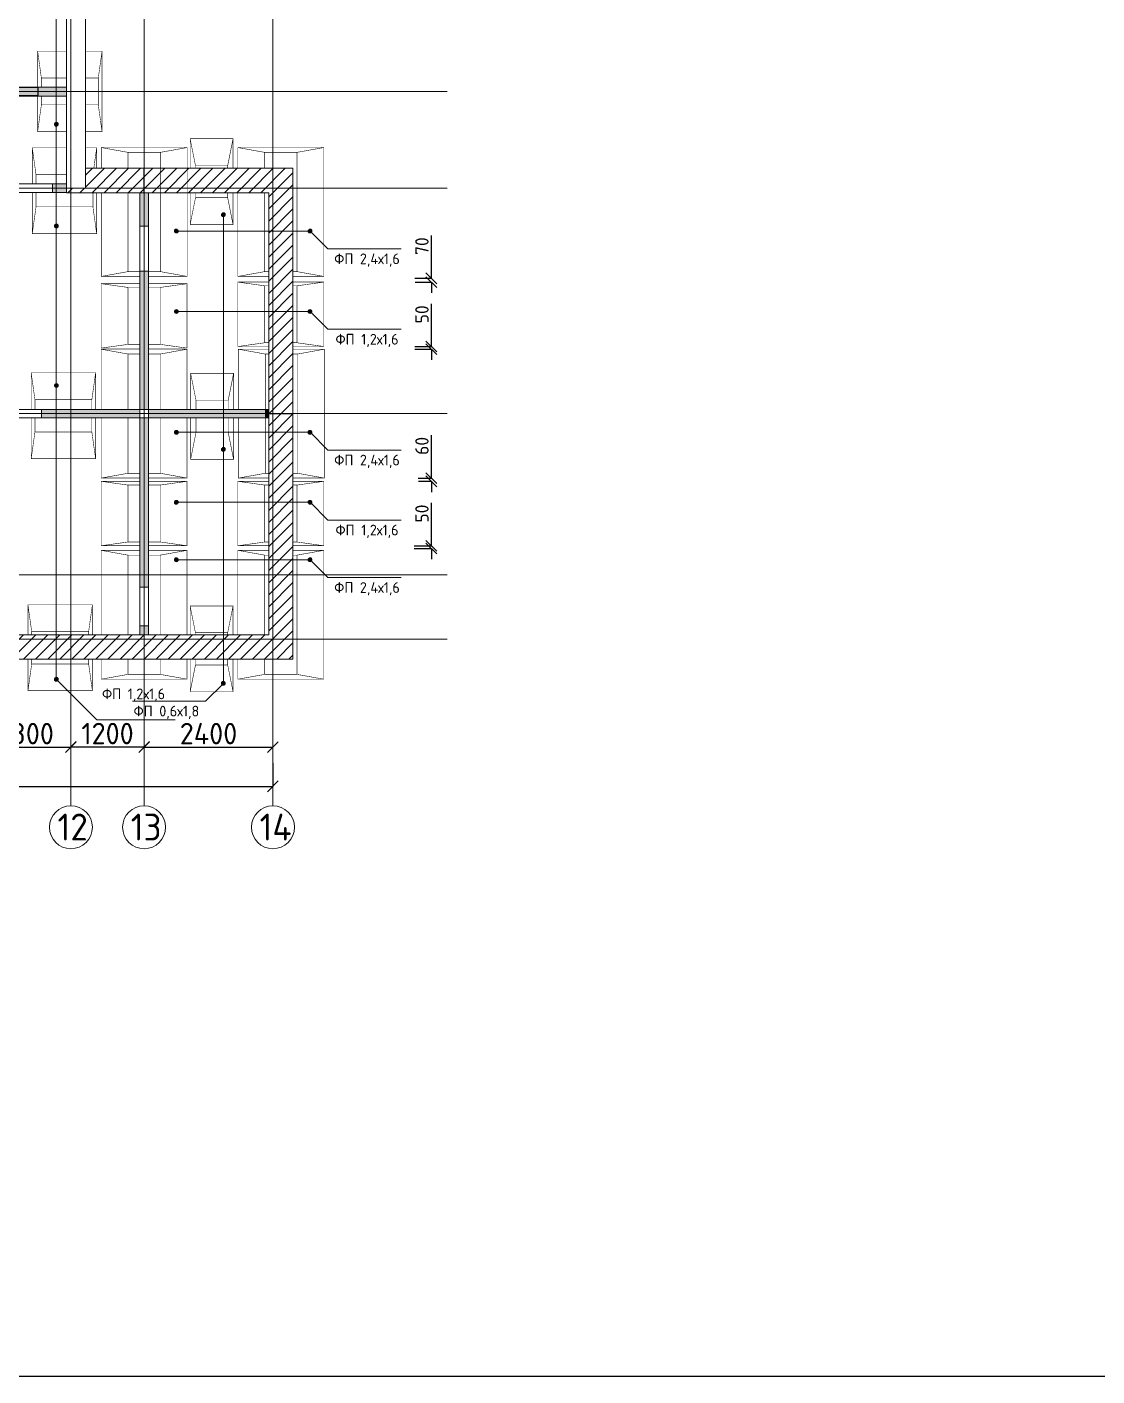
# Model space of a CAD drawing. Header units: millimetres. Extents: x -10163 to 1081624, y -5450 to 230390.
# Drawn here: x 315962 to 335892, y -5250 to 19870 of the extents above; entities that cross this region are included whole.
import ezdxf

# ---------------------------------------------------------------- set-up
doc = ezdxf.new("R2010")
doc.units = ezdxf.units.MM
doc.header["$PDMODE"] = 35
doc.linetypes.add('HIDDEN', pattern=[0.375, 0.25, -0.125])
doc.linetypes.add('Штрих-пунктир', pattern=[24, 20, -1.5, 1, -1.5])
for name, color, linetype in [('0разрез', 7, 'Continuous'), ('Анкеровка', 30, 'Continuous'), ('Выноски', 130, 'Continuous'), ('Кровля', 92, 'Continuous'), ('Оси 2', 253, 'Continuous'), ('Панели', 210, 'Continuous'), ('Перегородки', 150, 'Continuous'), ('Покрытия', 50, 'Continuous'), ('Стены', 40, 'Continuous'), ('Стены1', 120, 'Continuous'), ('Стыки', 100, 'Continuous'), ('Фундаменты', 40, 'Continuous')]:
    doc.layers.add(name, color=color, linetype=linetype)
doc.styles.add('ГОСТ', font='GOST Common.ttf', dxfattribs={"height": 400})
doc.styles.add('Чертеж250', font='', dxfattribs={"height": 250})
doc.styles.get('Чертеж250').set_extended_font_data('GOST type B')
doc.dimstyles.new('ГОСТ', dxfattribs={"dimtxt": 400, "dimasz": 200, "dimexe": 0.18, "dimexo": 0.0625, "dimgap": 50, "dimtad": 1, "dimdec": 0, "dimzin": 0, "dimdsep": 46, "dimtxsty": 'ГОСТ', "dimblk": 'OBLIQUE', "dimcen": 0.09, "dimadec": 0, "dimazin": 0, "dimtfac": 1, "dimtdec": 0, "dimtofl": 0, "dimtmove": 0, "dimatfit": 3, "dimldrblk": 'NONE', "dimfxl": 1, "dimtolj": 1, "dimtzin": 0, "dimarcsym": 0})

# ---------------------------------------------------------------- blocks, each defined once
blk = doc.blocks.new('_Oblique')
at = {"color": 0, "linetype": 'ByBlock', "lineweight": -2}
blk.add_line((-0.5, -0.5), (0.5, 0.5), dxfattribs=at)
blk = doc.blocks.new('*D900')
at = {"layer": 'Defpoints', "color": 0, "transparency": 16777216}
for p in [(315143, 6462), (316780, 6462), (316780, 6462)]:
    blk.add_point(p, dxfattribs=at)
at = {"layer": 'Покрытия', "color": 0, "lineweight": -2, "transparency": 16777216}
for p, q in [((315143, 6462), (315143, 6463)), ((315143, 6462), (316780, 6462)), ((316780, 6462), (316780, 6463))]:
    blk.add_line(p, q, dxfattribs=at)
at = {"layer": 'Покрытия', "color": 0, "lineweight": -2, "transparency": 16777216, "xscale": 200, "yscale": 200, "zscale": 200, "rotation": 180}
blk.add_blockref('_Oblique', (315143, 6462), dxfattribs=at)
at = {"layer": 'Покрытия', "color": 0, "lineweight": -2, "transparency": 16777216, "xscale": 200, "yscale": 200, "zscale": 200}
blk.add_blockref('_Oblique', (316780, 6462), dxfattribs=at)
at = {"layer": 'Покрытия', "color": 0, "lineweight": 9, "transparency": 16777216, "insert": (315962, 6712), "char_height": 400, "attachment_point": 5, "style": 'ГОСТ'}
blk.add_mtext('\\A1;1800', dxfattribs=at)
blk = doc.blocks.new('_None')
blk = doc.blocks.new('*D901')
at = {"layer": 'Defpoints', "color": 0, "transparency": 16777216}
for p in [(318143, 6462), (320543, 6462), (320543, 6462)]:
    blk.add_point(p, dxfattribs=at)
at = {"layer": 'Покрытия', "color": 0, "lineweight": -2, "transparency": 16777216}
for p, q in [((318143, 6462), (318143, 6463)), ((318143, 6462), (320543, 6462)), ((320543, 6462), (320543, 6463))]:
    blk.add_line(p, q, dxfattribs=at)
at = {"layer": 'Покрытия', "color": 0, "lineweight": -2, "transparency": 16777216, "xscale": 200, "yscale": 200, "zscale": 200, "rotation": 180}
blk.add_blockref('_Oblique', (318143, 6462), dxfattribs=at)
at = {"layer": 'Покрытия', "color": 0, "lineweight": -2, "transparency": 16777216, "xscale": 200, "yscale": 200, "zscale": 200}
blk.add_blockref('_Oblique', (320543, 6462), dxfattribs=at)
at = {"layer": 'Покрытия', "color": 0, "lineweight": 9, "transparency": 16777216, "insert": (319343, 6712), "char_height": 400, "attachment_point": 5, "style": 'ГОСТ'}
blk.add_mtext('\\A1;2400', dxfattribs=at)
blk = doc.blocks.new('*D902')
at = {"layer": 'Defpoints', "color": 0, "transparency": 16777216}
for p in [(320543, 6164), (320543, 5730), (290543, 5412)]:
    blk.add_point(p, dxfattribs=at)
at = {"layer": 'Покрытия', "color": 0, "lineweight": -2, "transparency": 16777216}
for p, q in [((320543, 6164), (320543, 5729)), ((290543, 5412), (290543, 5730)), ((290543, 5730), (320543, 5730))]:
    blk.add_line(p, q, dxfattribs=at)
at = {"layer": 'Покрытия', "color": 0, "lineweight": -2, "transparency": 16777216, "xscale": 200, "yscale": 200, "zscale": 200, "rotation": 180}
blk.add_blockref('_Oblique', (290543, 5730), dxfattribs=at)
at = {"layer": 'Покрытия', "color": 0, "lineweight": -2, "transparency": 16777216, "xscale": 200, "yscale": 200, "zscale": 200}
blk.add_blockref('_Oblique', (320543, 5730), dxfattribs=at)
at = {"layer": 'Покрытия', "color": 0, "lineweight": 9, "transparency": 16777216, "insert": (305543, 5980), "char_height": 400, "attachment_point": 5, "style": 'ГОСТ'}
blk.add_mtext('\\A1;30000', dxfattribs=at)
blk = doc.blocks.new('*D943')
at = {"layer": 'Defpoints', "color": 0, "transparency": 16777216}
for p in [(323171, 10210), (323171, 10160), (323493, 10210)]:
    blk.add_point(p, dxfattribs=at)
at = {"layer": 'Выноски', "color": 0, "lineweight": -2, "transparency": 16777216}
for p, q in [((323493, 10210), (323493, 11007)), ((323171, 10210), (323493, 10210)), ((323171, 10160), (323493, 10160)), ((323493, 10160), (323493, 9960))]:
    blk.add_line(p, q, dxfattribs=at)
at = {"layer": 'Выноски', "color": 0, "lineweight": -2, "transparency": 16777216, "xscale": 200, "yscale": 200, "zscale": 200}
for p, rotation in [((323493, 10210), 270), ((323493, 10160), 90)]:
    blk.add_blockref('_Oblique', p, dxfattribs=dict(at, rotation=rotation))
at = {"layer": 'Выноски', "color": 0, "lineweight": 9, "transparency": 16777216, "insert": (323318, 10809), "char_height": 250, "attachment_point": 5, "rotation": 90, "style": 'Чертеж250'}
blk.add_mtext('\\A1;50', dxfattribs=at)
blk = doc.blocks.new('*D944')
at = {"layer": 'Defpoints', "color": 0, "transparency": 16777216}
for p in [(323247, 11470), (323252, 11410), (323493, 11470)]:
    blk.add_point(p, dxfattribs=at)
at = {"layer": 'Выноски', "color": 0, "lineweight": -2, "transparency": 16777216}
for p, q in [((323493, 11470), (323493, 12267)), ((323247, 11470), (323493, 11470)), ((323252, 11410), (323493, 11410)), ((323493, 11410), (323493, 11210))]:
    blk.add_line(p, q, dxfattribs=at)
at = {"layer": 'Выноски', "color": 0, "lineweight": -2, "transparency": 16777216, "xscale": 200, "yscale": 200, "zscale": 200}
for p, rotation in [((323493, 11470), 270), ((323493, 11410), 90)]:
    blk.add_blockref('_Oblique', p, dxfattribs=dict(at, rotation=rotation))
at = {"layer": 'Выноски', "color": 0, "lineweight": 9, "transparency": 16777216, "insert": (323318, 12069), "char_height": 250, "attachment_point": 5, "rotation": 90, "style": 'Чертеж250'}
blk.add_mtext('\\A1;60', dxfattribs=at)
blk = doc.blocks.new('*D945')
at = {"layer": 'Defpoints', "color": 0, "transparency": 16777216}
for p in [(323186, 13920), (323186, 13870), (323493, 13920)]:
    blk.add_point(p, dxfattribs=at)
at = {"layer": 'Выноски', "color": 0, "lineweight": -2, "transparency": 16777216}
for p, q in [((323493, 13920), (323493, 14717)), ((323186, 13920), (323493, 13920)), ((323186, 13870), (323493, 13870)), ((323493, 13870), (323493, 13670))]:
    blk.add_line(p, q, dxfattribs=at)
at = {"layer": 'Выноски', "color": 0, "lineweight": -2, "transparency": 16777216, "xscale": 200, "yscale": 200, "zscale": 200}
for p, rotation in [((323493, 13920), 270), ((323493, 13870), 90)]:
    blk.add_blockref('_Oblique', p, dxfattribs=dict(at, rotation=rotation))
at = {"layer": 'Выноски', "color": 0, "lineweight": 9, "transparency": 16777216, "insert": (323318, 14519), "char_height": 250, "attachment_point": 5, "rotation": 90, "style": 'Чертеж250'}
blk.add_mtext('\\A1;50', dxfattribs=at)
blk = doc.blocks.new('*D946')
at = {"layer": 'Defpoints', "color": 0, "transparency": 16777216}
for p in [(323186, 15190), (323191, 15120), (323493, 15190)]:
    blk.add_point(p, dxfattribs=at)
at = {"layer": 'Выноски', "color": 0, "lineweight": -2, "transparency": 16777216}
for p, q in [((323493, 15190), (323493, 15987)), ((323186, 15190), (323493, 15190)), ((323191, 15120), (323493, 15120)), ((323493, 15120), (323493, 14920))]:
    blk.add_line(p, q, dxfattribs=at)
at = {"layer": 'Выноски', "color": 0, "lineweight": -2, "transparency": 16777216, "xscale": 200, "yscale": 200, "zscale": 200}
for p, rotation in [((323493, 15190), 270), ((323493, 15120), 90)]:
    blk.add_blockref('_Oblique', p, dxfattribs=dict(at, rotation=rotation))
at = {"layer": 'Выноски', "color": 0, "lineweight": 9, "transparency": 16777216, "insert": (323318, 15789), "char_height": 250, "attachment_point": 5, "rotation": 90, "style": 'Чертеж250'}
blk.add_mtext('\\A1;70', dxfattribs=at)
blk = doc.blocks.new('*D987')
at = {"layer": 'Defpoints', "color": 0, "ltscale": 10, "transparency": 16777216}
for p in [(316780, 6462), (318143, 6463), (318143, 6463)]:
    blk.add_point(p, dxfattribs=at)
at = {"layer": 'Кровля', "color": 0, "lineweight": -2, "ltscale": 10, "transparency": 16777216}
for p, q in [((316780, 6462), (316780, 6463)), ((316780, 6463), (318143, 6463)), ((318143, 6463), (318143, 6463))]:
    blk.add_line(p, q, dxfattribs=at)
at = {"layer": 'Кровля', "color": 0, "lineweight": -2, "ltscale": 10, "transparency": 16777216, "xscale": 200, "yscale": 200, "zscale": 200, "rotation": 180}
blk.add_blockref('_Oblique', (316780, 6463), dxfattribs=at)
at = {"layer": 'Кровля', "color": 0, "lineweight": -2, "ltscale": 10, "transparency": 16777216, "xscale": 200, "yscale": 200, "zscale": 200}
blk.add_blockref('_Oblique', (318143, 6463), dxfattribs=at)
at = {"layer": 'Кровля', "color": 0, "lineweight": 9, "ltscale": 10, "transparency": 16777216, "insert": (317462, 6713), "char_height": 400, "attachment_point": 5, "style": 'ГОСТ'}
blk.add_mtext('\\A1;1200', dxfattribs=at)

msp = doc.modelspace()

# ---------------------------------------------------------------- hatches: boundary and pattern name
at = {"layer": 'Выноски', "lineweight": 9}
h = msp.add_hatch(color=256, dxfattribs=at)
h.dxf.hatch_style = 1
h.paths.add_polyline_path([(316471.622, 18058.842, -1), (316543.112, 18058.842, -1)])
h = msp.add_hatch(color=256, dxfattribs=at)
h.dxf.hatch_style = 1
h.paths.add_polyline_path([(319584.123, 16373.948, 1), (319655.613, 16373.948, 1)])
h = msp.add_hatch(color=256, dxfattribs=at)
h.dxf.hatch_style = 1
h.paths.add_polyline_path([(316471.622, 16164.473, -1), (316543.112, 16164.473, -1)])
h = msp.add_hatch(color=256, dxfattribs=at)
h.dxf.hatch_style = 1
h.paths.add_polyline_path([(318777.943, 16070.223, 1), (318706.454, 16070.223, 1)])
h = msp.add_hatch(color=256, dxfattribs=at)
h.dxf.hatch_style = 1
h.paths.add_polyline_path([(321269.882, 16070.223, 1), (321198.393, 16070.223, 1)])
h = msp.add_hatch(color=256, dxfattribs=at)
h.dxf.hatch_style = 1
h.paths.add_polyline_path([(318777.943, 14572.724, 1), (318706.454, 14572.724, 1)])
h = msp.add_hatch(color=256, dxfattribs=at)
h.dxf.hatch_style = 1
h.paths.add_polyline_path([(321269.882, 14572.724, 1), (321198.393, 14572.724, 1)])
h = msp.add_hatch(color=256, dxfattribs=at)
h.dxf.hatch_style = 1
h.paths.add_polyline_path([(316471.622, 13194.764, -1), (316543.112, 13194.764, -1)])
h = msp.add_hatch(color=256, dxfattribs=at)
h.dxf.hatch_style = 1
h.paths.add_polyline_path([(318777.943, 12322.178, 1), (318706.454, 12322.178, 1)])
h = msp.add_hatch(color=256, dxfattribs=at)
h.dxf.hatch_style = 1
h.paths.add_polyline_path([(321269.882, 12322.178, 1), (321198.393, 12322.178, 1)])
h = msp.add_hatch(color=256, dxfattribs=at)
h.dxf.hatch_style = 1
h.paths.add_polyline_path([(319584.123, 12004.562, 1), (319655.613, 12004.562, 1)])
h = msp.add_hatch(color=256, dxfattribs=at)
h.dxf.hatch_style = 1
h.paths.add_polyline_path([(318777.943, 11019.088, 1), (318706.454, 11019.088, 1)])
h = msp.add_hatch(color=256, dxfattribs=at)
h.dxf.hatch_style = 1
h.paths.add_polyline_path([(321269.882, 11019.088, 1), (321198.393, 11019.088, 1)])
h = msp.add_hatch(color=256, dxfattribs=at)
h.dxf.hatch_style = 1
h.paths.add_polyline_path([(318777.943, 9949.292, 1), (318706.454, 9949.292, 1)])
h = msp.add_hatch(color=256, dxfattribs=at)
h.dxf.hatch_style = 1
h.paths.add_polyline_path([(321269.882, 9949.292, 1), (321198.393, 9949.292, 1)])
h = msp.add_hatch(color=256, dxfattribs=at)
h.dxf.hatch_style = 1
h.paths.add_polyline_path([(316471.622, 7724.25, -1), (316543.112, 7724.25, -1)])
h = msp.add_hatch(color=256, dxfattribs=at)
h.dxf.hatch_style = 1
h.paths.add_polyline_path([(319584.123, 7648.1, 1), (319655.613, 7648.1, 1)])
at = {"layer": 'Перегородки', "lineweight": 9}
h = msp.add_hatch(color=256, dxfattribs=at)
h.dxf.hatch_style = 1
h.paths.add_polyline_path([(307687.518, 21151.712), (306968.042, 21151.712), (306968.042, 21070), (307687.518, 21070)])
h.paths.add_polyline_path([(307687.518, 21070), (306968.042, 21070), (306968.042, 20991.806), (307687.518, 20991.806)])
h.paths.add_polyline_path([(309663.24, 21070), (307688.382, 21070), (307688.382, 20990), (309663.24, 20990)])
h.paths.add_polyline_path([(312063.24, 21155.728), (311199.729, 21156.167), (311199.729, 21070), (312063.24, 21070)])
h.paths.add_polyline_path([(312063.24, 21070), (311199.729, 21070), (311199.729, 20996.533), (312063.24, 20996.533)])
h.paths.add_polyline_path([(309663.24, 21150), (307688.382, 21152.588), (307688.382, 21070), (309663.24, 21070)])
h.paths.add_polyline_path([(306968.653, 21153.531), (306743.24, 21153.826), (306743.24, 21070), (306968.653, 21070)])
h.paths.add_polyline_path([(306968.653, 21070), (306743.24, 21070), (306743.24, 20993.531), (306968.653, 20993.531)])
h.paths.add_polyline_path([(315223.24, 30325.049), (315143.24, 30325.073), (315143.24, 29470), (315223.24, 29470)])
h.paths.add_polyline_path([(315143.24, 30325.073), (315063.24, 30325.097), (315063.24, 29470), (315143.24, 29470)])
h.paths.add_polyline_path([(318143.24, 31190), (318063.24, 31190), (318063.24, 31020), (318143.24, 31020)])
h.paths.add_polyline_path([(318223.24, 31190), (318143.24, 31190), (318143.24, 31020), (318223.24, 31020)])
h.paths.add_polyline_path([(318143.24, 30300), (318063.24, 30300), (318063.24, 29470), (318143.24, 29470)])
h.paths.add_polyline_path([(318223.24, 30300), (318143.24, 30300), (318143.24, 29470), (318223.24, 29470)])
h.paths.add_polyline_path([(318143.24, 23580), (318063.24, 23580), (318063.24, 22950), (318143.24, 22950)])
h.paths.add_polyline_path([(318223.24, 23580), (318143.24, 23580), (318143.24, 22950), (318223.24, 22950)])
h.paths.add_polyline_path([(316700, 22870), (316440, 22870), (316440, 22790), (316700, 22790)])
h.paths.add_polyline_path([(316700, 22950), (316440, 22950), (316440, 22870), (316700, 22870)])
h.paths.add_polyline_path([(313226.479, 25190), (315063.24, 25190), (315063.24, 25270), (313226.479, 25270)])
h.paths.add_polyline_path([(315063.24, 25270), (315063.24, 25350), (313226.479, 25350), (313226.479, 25270)])
h.paths.add_polyline_path([(315223.24, 25350), (315223.24, 26990), (315143.24, 26990), (315143.24, 25350)])
h.paths.add_polyline_path([(315223.24, 27070), (315223.24, 26990), (315510, 26990), (315510, 27070)])
h.paths.add_polyline_path([(315223.24, 27150), (315223.24, 27070), (315510, 27070), (315510, 27150)])
h.paths.add_polyline_path([(315143.24, 27150), (315223.24, 27150), (315223.24, 29470), (315143.24, 29470)])
h.paths.add_polyline_path([(315063.24, 27150), (315143.24, 27150), (315143.24, 29470), (315063.24, 29470)])
h.paths.add_polyline_path([(315143.24, 26990), (315063.24, 26990), (315063.24, 25350), (315143.24, 25350)])
h.paths.add_polyline_path([(318223.24, 24420), (318223.24, 26990), (318143.24, 26990), (318143.24, 24420)])
h.paths.add_polyline_path([(318223.24, 27070), (318223.24, 26990), (320400, 26990), (320400, 27070)])
h.paths.add_polyline_path([(318063.24, 27150), (318143.24, 27150), (318143.24, 29470), (318063.24, 29470)])
h.paths.add_polyline_path([(318063.24, 27070), (318063.24, 27150), (316230, 27150), (316230, 27070)])
h.paths.add_polyline_path([(318063.24, 26990), (318063.24, 27070), (316230, 27070), (316230, 26990)])
h.paths.add_polyline_path([(318143.24, 26990), (318063.24, 26990), (318063.24, 24420), (318143.24, 24420)])
h.paths.add_polyline_path([(318223.24, 27150), (318223.24, 27070), (320400, 27070), (320400, 27150)])
h.paths.add_polyline_path([(318143.24, 27150), (318223.24, 27150), (318223.24, 29470), (318143.24, 29470)])
h.paths.add_polyline_path([(309823.24, 22450), (309823.24, 22790), (309743.24, 22790), (309743.24, 22450)])
h.paths.add_polyline_path([(309823.24, 22870), (309823.24, 22790), (311730, 22790), (311730, 22870)])
h.paths.add_polyline_path([(309663.24, 22790), (309663.24, 22870), (306743.24, 22870), (306743.24, 22790)])
h.paths.add_polyline_path([(309743.24, 22790), (309663.24, 22790), (309663.24, 22450), (309743.24, 22450)])
h.paths.add_polyline_path([(315223.24, 22790), (315143.24, 22790), (315143.24, 22480.041), (315223.24, 22480)])
h.paths.add_polyline_path([(315223.24, 22870), (315223.24, 22790), (315570, 22790), (315570, 22870)])
h.paths.add_polyline_path([(315223.24, 22950), (315223.24, 22870), (315570, 22870), (315570, 22950)])
h.paths.add_polyline_path([(315063.24, 22870), (315063.24, 22950), (312520, 22950), (312520, 22870)])
h.paths.add_polyline_path([(312520, 22790), (315063.24, 22790), (315063.24, 22870), (312520, 22870)])
h.paths.add_polyline_path([(315143.24, 22790), (315063.24, 22790), (315063.082, 22480.081), (315143.24, 22480.041)])
h.paths.add_polyline_path([(315223.098, 21070), (315223.098, 20990), (316700, 20990), (316700, 21070)])
h.paths.add_polyline_path([(315143.24, 21156.841), (315223.098, 21156.841), (315223.098, 21070), (316700, 21070), (316700, 21157.368), (315223.24, 21157.368), (315223.24, 21500), (315143.24, 21500.041)])
h.paths.add_polyline_path([(315143.24, 22950), (315223.24, 22950), (315223.24, 25190), (315143.24, 25190)])
h.paths.add_polyline_path([(312222.822, 21155.647), (312222.822, 21070), (315063.24, 21070), (315063.24, 21156.841), (315143.24, 21156.841), (315143.24, 21500.041), (315062.584, 21500.082), (315062.408, 21154.203)])
h.paths.add_polyline_path([(312143.24, 21155.647), (312222.822, 21155.647), (312143.24, 21155.687)])
h.paths.add_polyline_path([(315063.24, 25190), (315063.24, 22950), (315143.24, 22950), (315143.24, 25190)])
h.paths.add_polyline_path([(309823.24, 21070), (309823.24, 20990), (310480, 20990), (310480, 21070)])
h.paths.add_polyline_path([(309743.24, 21150), (309823.24, 21150), (309823.24, 21070), (310480, 21070), (310480, 21156.533), (309823.24, 21156.867), (309823.24, 21470), (309743.24, 21470)])
h.paths.add_polyline_path([(309663.24, 21150), (309743.24, 21150), (309743.24, 21470), (309663.24, 21470)])
h.paths.add_polyline_path([(309823.24, 18750), (309823.24, 18670), (310480, 18670), (310480, 18750)])
h.paths.add_polyline_path([(309743.24, 18750), (309823.24, 18750), (309823.24, 20990), (309743.24, 20990)])
h.paths.add_polyline_path([(309663.24, 20990), (309663.24, 18750), (309743.24, 18750), (309743.24, 20990)])
h.paths.add_polyline_path([(309663.24, 18670), (309663.24, 18750), (306743.24, 18750), (306743.24, 18670)])
h.paths.add_polyline_path([(315223.098, 18750), (315223.098, 18670), (316700, 18670), (316700, 18750)])
h.paths.add_polyline_path([(312063.24, 18750), (312143.24, 18750), (312143.24, 20990), (312063.24, 20990)])
h.paths.add_polyline_path([(312063.24, 18670), (312063.24, 18750), (310480, 18750), (310480, 18670)])
h.paths.add_polyline_path([(312143.24, 18750), (312222.822, 18750), (312222.822, 18670), (315063.24, 18670), (315063.24, 18750), (312223.24, 18750), (312223.24, 20990), (315063.24, 20990), (315063.24, 21070), (312222.822, 21070), (312222.822, 20990), (312143.24, 20990)])
h = msp.add_hatch(color=256, dxfattribs=at)
h.dxf.hatch_style = 1
h.paths.add_polyline_path([(307679.729, 16950), (306960, 16950), (306960, 16870), (307679.729, 16870)], flags=16)
h.paths.add_polyline_path([(307679.729, 16870), (306960, 16870), (306960, 16790), (307679.729, 16790)], flags=16)
h.paths.add_polyline_path([(316700, 16950), (316440, 16949.594), (316440, 16870), (316700, 16870)])
h.paths.add_polyline_path([(316700, 16870), (316440, 16870), (316440, 16790), (316700, 16790)])
h.paths.add_polyline_path([(306960, 14550), (306743.24, 14550), (306743.24, 14470), (306960, 14470)])
h.paths.add_polyline_path([(306960, 14470), (306743.24, 14470), (306743.24, 14140), (306823.24, 14140), (306823.24, 14390), (306960, 14390)])
h.paths.add_polyline_path([(306823.24, 14140), (306743.24, 14140), (306743.24, 13640), (306823.24, 13640)])
h.paths.add_polyline_path([(306823.24, 13640), (306743.24, 13640), (306743.24, 12670), (306823.24, 12670)])
h.paths.add_polyline_path([(306823.24, 12670), (306743.24, 12670), (306743.24, 9414.951), (306823.24, 9414.951)])
h.paths.add_polyline_path([(309823.24, 12670), (309743.24, 12670), (309743.24, 9759.862), (309823.24, 9759.862)])
h.paths.add_polyline_path([(309743.24, 12670), (309663.24, 12670), (309663.24, 9759.862), (309743.24, 9759.862)])
h.paths.add_polyline_path([(312143.24, 12670), (312063.24, 12670), (312063.24, 9759.862), (312143.24, 9759.862)])
h.paths.add_polyline_path([(312223.24, 12670), (312143.24, 12670), (312143.24, 9759.862), (312223.24, 9759.862)])
h.paths.add_polyline_path([(315143.24, 14870), (315063.24, 14870), (315063.24, 14800), (315143.24, 14800)])
h.paths.add_polyline_path([(315143.24, 15050), (315063.24, 15050), (315063.24, 14870), (315143.24, 14870)])
h.paths.add_polyline_path([(315143.24, 15120), (315063.24, 15120), (315063.24, 15050), (315143.24, 15050)])
h.paths.add_polyline_path([(315223.24, 15120), (315143.24, 15120), (315143.24, 15050), (315223.24, 15050)])
h.paths.add_polyline_path([(315223.24, 15050), (315143.24, 15050), (315143.24, 14870), (315223.24, 14870)])
h.paths.add_polyline_path([(315223.24, 14870), (315143.24, 14870), (315143.24, 14800), (315223.24, 14800)])
h.paths.add_polyline_path([(318143.24, 16790), (318063.24, 16790), (318063.24, 16160), (318143.24, 16160)])
h.paths.add_polyline_path([(318223.24, 16790), (318143.24, 16790), (318143.24, 16160), (318223.24, 16160)])
h.paths.add_polyline_path([(318143.24, 8720), (318063.24, 8720), (318063.24, 8550), (318143.24, 8550)])
h.paths.add_polyline_path([(318223.24, 8720), (318143.24, 8720), (318143.24, 8550), (318223.24, 8550)])
h.paths.add_polyline_path([(309836.62, 8470), (309743.24, 8470), (309743.24, 7455.049), (309836.62, 7455.049)])
h.paths.add_polyline_path([(309836.62, 9459.862), (309743.24, 9459.862), (309743.24, 8470), (309836.62, 8470)])
h.paths.add_polyline_path([(309743.24, 9459.862), (309649.859, 9459.862), (309649.859, 8470), (309743.24, 8470)])
h.paths.add_polyline_path([(309743.24, 8470), (309649.859, 8470), (309649.859, 7455.049), (309743.24, 7455.049)])
h.paths.add_polyline_path([(315223.098, 18670), (315223.098, 18583.159), (315143.24, 18583.159), (315143.24, 18239.959), (315223.24, 18240), (315223.24, 18580.829), (316700, 18582.632), (316700, 18670)])
h.paths.add_polyline_path([(312143.24, 18584.353), (312063.24, 18584.353), (312063.24, 18670), (310480, 18670), (310480, 18580.829), (312143.24, 18580.829)])
h.paths.add_polyline_path([(312222.822, 18670), (312222.822, 18584.353), (312143.24, 18584.353), (312143.24, 18580.829), (315063.24, 18580.829), (315063.24, 18239.919), (315143.24, 18239.959), (315143.24, 18583.159), (315063.24, 18583.159), (315063.24, 18670)])
h.paths.add_polyline_path([(309823.24, 16870), (309823.24, 16790), (311730, 16790), (311730, 16870)])
h.paths.add_polyline_path([(309823.24, 16950), (309823.24, 16870), (311730, 16870), (311730, 16950)])
h.paths.add_polyline_path([(309743.24, 16950), (309823.24, 16950), (309823.24, 17290), (309743.24, 17290)])
h.paths.add_polyline_path([(309663.24, 16790), (309663.24, 16870), (306743.24, 16870), (306743.24, 16790)])
h.paths.add_polyline_path([(309663.24, 17290), (309663.24, 16950), (309743.24, 16950), (309743.24, 17290)])
h.paths.add_polyline_path([(309663.24, 16870), (309663.24, 16950), (306743.24, 16950), (306743.24, 16870)])
h.paths.add_polyline_path([(315223.24, 16790), (315143.24, 16790), (315143.24, 15120), (315223.24, 15120)])
h.paths.add_polyline_path([(315223.24, 16870), (315223.24, 16790), (315570, 16790), (315570, 16870)])
h.paths.add_polyline_path([(315223.24, 16947.696), (315223.24, 16870), (315570, 16870), (315570, 16948.237)])
h.paths.add_polyline_path([(315143.24, 16950), (315223.24, 16950), (315223.24, 17260), (315143.24, 17259.959)])
h.paths.add_polyline_path([(315063.24, 16950), (315143.24, 16950), (315143.24, 17259.959), (315063.24, 17259.919)])
h.paths.add_polyline_path([(315063.24, 16870), (315063.24, 16950), (312520, 16950), (312520, 16870)])
h.paths.add_polyline_path([(312520, 16790), (315063.24, 16790), (315063.24, 16870), (312520, 16870)])
h.paths.add_polyline_path([(315143.24, 16790), (315063.24, 16790), (315063.24, 15120), (315143.24, 15120)])
h.paths.add_polyline_path([(309663.24, 14390), (309663.24, 14470), (307679.729, 14470), (307679.729, 14390)])
h.paths.add_polyline_path([(309743.24, 14390), (309663.24, 14390), (309663.24, 12670), (309743.24, 12670)])
h.paths.add_polyline_path([(309663.24, 14550), (309743.24, 14550), (309743.24, 16790), (309663.24, 16790)])
h.paths.add_polyline_path([(309663.24, 14470), (309663.24, 14550), (307679.729, 14550), (307679.729, 14470)])
h.paths.add_polyline_path([(309823.24, 14390), (309743.24, 14390), (309743.24, 12670), (309823.24, 12670)])
h.paths.add_polyline_path([(309823.24, 14470), (309823.24, 14390), (311060, 14390), (311060, 14470)])
h.paths.add_polyline_path([(309823.24, 14550), (309823.24, 14470), (311060, 14470), (311060, 14550)])
h.paths.add_polyline_path([(309743.24, 14550), (309823.24, 14550), (309823.24, 16790), (309743.24, 16790)])
h.paths.add_polyline_path([(312223.24, 14390), (312143.24, 14390), (312143.24, 12670), (312223.24, 12670)])
h.paths.add_polyline_path([(312230, 14470), (312230, 14390), (312356.479, 14390), (312356.479, 14470)])
h.paths.add_polyline_path([(312063.24, 14470), (312063.24, 14550), (311930, 14550), (311930, 14470)])
h.paths.add_polyline_path([(311930, 14390), (312063.24, 14390), (312063.24, 14470), (311930, 14470)])
h.paths.add_polyline_path([(312143.24, 14390), (312063.24, 14390), (312063.24, 12670), (312143.24, 12670)])
h.paths.add_polyline_path([(312230, 14550), (312230, 14470), (312356.479, 14470), (312356.479, 14550)])
h.paths.add_polyline_path([(315143.24, 14550), (315223.24, 14550), (315223.24, 14800), (315143.24, 14800)])
h.paths.add_polyline_path([(315063.24, 14550), (315143.24, 14550), (315143.24, 14800), (315063.24, 14800)])
h.paths.add_polyline_path([(315063.24, 14470), (315063.24, 14550), (313226.479, 14550), (313226.479, 14470)])
h.paths.add_polyline_path([(315063.24, 14390), (315063.24, 14470), (313226.479, 14470), (313226.479, 14390)])
h.paths.add_polyline_path([(315223.24, 12750), (315223.24, 12670), (315510, 12670), (315510, 12750)])
h.paths.add_polyline_path([(315143.24, 12750), (315223.24, 12750), (315223.24, 14390), (315143.24, 14390)])
h.paths.add_polyline_path([(315063.24, 12750), (315143.24, 12750), (315143.24, 14390), (315063.24, 14390)])
h.paths.add_polyline_path([(315143.24, 12590), (315063.24, 12590), (315063.24, 9414.951), (315143.24, 9414.951)])
h.paths.add_polyline_path([(315223.24, 12590), (315143.24, 12590), (315143.24, 9414.951), (315223.24, 9414.951)])
h.paths.add_polyline_path([(315223.24, 12670), (315223.24, 12590), (315510, 12590), (315510, 12670)])
h.paths.add_polyline_path([(318223.24, 12590), (318143.24, 12590), (318143.24, 9440), (318223.24, 9440)])
h.paths.add_polyline_path([(318223.24, 12670), (318223.24, 12590), (320400, 12590), (320400, 12670)])
h.paths.add_polyline_path([(318063.24, 12750), (318143.24, 12750), (318143.24, 15320), (318063.24, 15320)])
h.paths.add_polyline_path([(318063.24, 12670), (318063.24, 12750), (316230, 12750), (316230, 12670)])
h.paths.add_polyline_path([(318063.24, 12590), (318063.24, 12670), (316230, 12670), (316230, 12590)])
h.paths.add_polyline_path([(318143.24, 12590), (318063.24, 12590), (318063.24, 9440), (318143.24, 9440)])
h.paths.add_polyline_path([(318223.24, 12750), (318223.24, 12670), (320400, 12670), (320400, 12750)])
h.paths.add_polyline_path([(318143.24, 12750), (318223.24, 12750), (318223.24, 15320), (318143.24, 15320)])
h = msp.add_hatch(color=256, dxfattribs=at)
h.dxf.hatch_style = 1
h.paths.add_polyline_path([(320463.24, 12750), (320400, 12750), (320400, 12670), (320463.24, 12670)])
h.paths.add_polyline_path([(320463.24, 12670), (320400, 12670), (320400, 12590), (320463.24, 12590)])
at = {"layer": 'Стены1', "lineweight": 9}
h = msp.add_hatch(dxfattribs=at)
h.set_pattern_fill('ANSI31', color=256, scale=50)
h.paths.add_polyline_path([(318143.24, 31640), (318093.24, 31640), (315143.24, 31640), (315143.24, 31270), (318143.24, 31270)])
h.paths.add_polyline_path([(320543.24, 31270), (318143.24, 31270), (318143.24, 31190), (318393.24, 31190), (320193.24, 31190), (320463.24, 31190), (320463.24, 29470), (320543.24, 29470)])
h.paths.add_polyline_path([(320543.24, 31640), (320493.24, 31640), (318143.24, 31640), (318143.24, 31270), (320543.24, 31270)])
h.paths.add_polyline_path([(320913.24, 31270), (320543.24, 31270), (320543.24, 29470), (320913.24, 29470)])
h.paths.add_polyline_path([(320913.24, 31640), (320543.24, 31640), (320543.24, 31270), (320913.24, 31270)])
h.paths.add_polyline_path([(320913.24, 29470), (320543.24, 29470), (320543.24, 27070), (320913.24, 27070)])
h.paths.add_polyline_path([(320543.24, 29470), (320463.24, 29470), (320463.24, 27150), (320463.24, 27070), (320543.24, 27070)])
h.paths.add_polyline_path([(320913.24, 27070), (320543.24, 27070), (320543.24, 22500), (320913.24, 22500)])
h.paths.add_polyline_path([(320543.24, 22870), (318143.24, 22870), (318143.24, 22500), (320543.24, 22500)])
h.paths.add_polyline_path([(320543.24, 27070), (320463.24, 27070), (320463.24, 22950), (318143.24, 22950), (318143.24, 22870), (320543.24, 22870)])
h.paths.add_polyline_path([(318143.24, 22870), (317050, 22870), (317050, 22500), (318143.24, 22500)])
h.paths.add_polyline_path([(318143.24, 22950), (316700, 22950), (316700, 22870), (318143.24, 22870)])
h.paths.add_polyline_path([(318143.24, 16870), (316700, 16870), (316700, 16790), (318143.24, 16790)])
h.paths.add_polyline_path([(320543.24, 17240), (318143.24, 17240), (318143.24, 16870), (320543.24, 16870)])
h.paths.add_polyline_path([(320543.24, 16870), (318143.24, 16870), (318143.24, 16790), (320463.24, 16790), (320463.24, 12670), (320543.24, 12670)])
h.paths.add_polyline_path([(320913.24, 17240), (320543.24, 17240), (320543.24, 16870), (320913.24, 16870)])
h.paths.add_polyline_path([(320543.24, 12670), (320463.24, 12670), (320463.24, 8550), (320193.24, 8550), (318393.24, 8550), (318143.24, 8550), (318143.24, 8470), (320543.24, 8470)])
h.paths.add_polyline_path([(320913.24, 12670), (320543.24, 12670), (320543.24, 8470), (320913.24, 8470)])
h.paths.add_polyline_path([(320913.24, 8470), (320543.24, 8470), (320543.24, 8100), (320913.24, 8100)])
h.paths.add_polyline_path([(320543.24, 8470), (318143.24, 8470), (318143.24, 8100), (320493.24, 8100), (320543.24, 8100)])
h.paths.add_polyline_path([(318143.24, 8470), (315143.24, 8470), (315143.24, 8100), (318093.24, 8100), (318143.24, 8100)])
h.paths.add_polyline_path([(295538.24, 17030.658), (296918.24, 17030.658), (296918.24, 18192.021), (295538.24, 18192.021)], flags=9)
h.paths.add_polyline_path([(305008.24, 17030.658), (306388.24, 17030.658), (306388.24, 18192.021), (305008.24, 18192.021)], flags=9)
h.paths.add_polyline_path([(299445, 11227.424), (300825, 11227.424), (300825, 12388.788), (299445, 12388.788)], flags=9)
h.paths.add_polyline_path([(304790, 11227.424), (306260, 11227.424), (306260, 12388.788), (304790, 12388.788)], flags=9)
h.paths.add_polyline_path([(304910, 15057.424), (306380, 15057.424), (306380, 16218.788), (304910, 16218.788)], flags=9)
h.paths.add_polyline_path([(300993.24, 15017.424), (302463.24, 15017.424), (302463.24, 16178.788), (300993.24, 16178.788)], flags=9)
h.paths.add_polyline_path([(296505, 14007.424), (297945, 14007.424), (297945, 15168.788), (296505, 15168.788)], flags=9)
h.paths.add_polyline_path([(301008.24, 17030.658), (302388.24, 17030.658), (302388.24, 18192.021), (301008.24, 18192.021)], flags=9)
h.paths.add_polyline_path([(302178.24, 11206.567), (303618.24, 11206.567), (303618.24, 12367.93), (302178.24, 12367.93)], flags=9)
h.paths.add_polyline_path([(297020, 9804.091), (298490, 9804.091), (298490, 10965.455), (297020, 10965.455)], flags=9)
h.paths.add_polyline_path([(294395, 9804.091), (295835, 9804.091), (295835, 10965.455), (294395, 10965.455)], flags=9)
h.paths.add_polyline_path([(292340, 14007.424), (293810, 14007.424), (293810, 15168.788), (292340, 15168.788)], flags=9)
h.paths.add_polyline_path([(291325, 9804.091), (292765, 9804.091), (292765, 10965.455), (291325, 10965.455)], flags=9)
h.paths.add_polyline_path([(302480, 19504.091), (303950, 19504.091), (303950, 20665.455), (302480, 20665.455)], flags=9)
h.paths.add_polyline_path([(295538.24, 21637.524), (296918.24, 21637.524), (296918.24, 22798.888), (295538.24, 22798.888)], flags=9)
h.paths.add_polyline_path([(305008.24, 21637.524), (306388.24, 21637.524), (306388.24, 22798.888), (305008.24, 22798.888)], flags=9)
h.paths.add_polyline_path([(304910, 23610.758), (306380, 23610.758), (306380, 24772.121), (304910, 24772.121)], flags=9)
h.paths.add_polyline_path([(300993.24, 23650.758), (302463.24, 23650.758), (302463.24, 24812.121), (300993.24, 24812.121)], flags=9)
h.paths.add_polyline_path([(296505, 24660.758), (297945, 24660.758), (297945, 25822.121), (296505, 25822.121)], flags=9)
h.paths.add_polyline_path([(297719.12, 19578.409), (298544.12, 19578.409), (298544.12, 20129.545), (297719.12, 20129.545)], flags=9)
h.paths.add_polyline_path([(293845.74, 19615.076), (294670.74, 19615.076), (294670.74, 20166.212), (293845.74, 20166.212)], flags=9)
h.paths.add_polyline_path([(301008.24, 21637.524), (302388.24, 21637.524), (302388.24, 22798.888), (301008.24, 22798.888)], flags=9)
h.paths.add_polyline_path([(292340, 24660.758), (293810, 24660.758), (293810, 25822.121), (292340, 25822.121)], flags=9)
h.paths.add_polyline_path([(306958.333, 19577.727), (309646.818, 19577.727), (309646.818, 20351.97), (306958.333, 20351.97)], flags=9)
h.paths.add_polyline_path([(315143.24, 31190), (318143.24, 31190), (318143.24, 31270), (315143.24, 31270)])
h.paths.add_polyline_path([(314813.24, 31270), (314813.24, 31190), (315143.24, 31190), (315143.24, 31270)])
h.paths.add_polyline_path([(314813.24, 31640), (314813.24, 31270), (315143.24, 31270), (315143.24, 31640)])
h.paths.add_polyline_path([(317050, 17240), (317050, 16870), (318143.24, 16870), (318143.24, 17240)])
h.paths.add_polyline_path([(315143.24, 8550), (314773.24, 8550), (314773.24, 8470), (315143.24, 8470)])
h.paths.add_polyline_path([(318143.24, 8550), (315143.24, 8550), (315143.24, 8470), (318143.24, 8470)])
h.paths.add_polyline_path([(320913.24, 16870), (320543.24, 16870), (320543.24, 12670), (320913.24, 12670)])
h.paths.add_polyline_path([(314813.24, 8470), (314813.24, 8100), (315143.24, 8100), (315143.24, 8470)])

# ---------------------------------------------------------------- linework, layer by layer
at = {"layer": '0разрез'}
msp.add_lwpolyline([(315443.24, 18750), (316162.969, 18750), (316162.969, 18590), (315443.24, 18590)], close=True, dxfattribs=at)
at = {"layer": 'Анкеровка'}
msp.add_lwpolyline([(276400, -5250), (380890, -5250), (380890, 44700), (276400, 44700)], close=True, dxfattribs=at)
at = {"layer": 'Выноски', "lineweight": 9}
for p, q in [((316507.367, 18058.842), (316507.367, 20468.768)), ((316507.367, 16164.473), (316507.367, 18058.842)), ((319619.868, 16373.948), (319619.868, 7648.1)), ((316507.367, 13194.764), (316507.367, 16164.473)), ((321234.137, 16070.223), (318742.199, 16070.223)), ((321234.137, 16070.223), (321566.333, 15738.028)), ((321566.333, 15738.028), (322929.502, 15738.028)), ((321234.137, 14572.724), (318742.199, 14572.724)), ((321234.137, 14572.724), (321566.333, 14240.529)), ((321566.333, 14240.529), (322929.502, 14240.529)), ((316507.367, 7724.25), (316507.367, 13194.764)), ((321234.137, 12322.178), (318742.199, 12322.178)), ((321234.137, 12322.178), (321566.333, 11989.982)), ((321566.333, 11989.982), (322929.502, 11989.982)), ((321234.137, 11019.088), (318742.199, 11019.088)), ((321234.137, 11019.088), (321566.333, 10686.893)), ((321566.333, 10686.893), (322929.502, 10686.893)), ((321234.137, 9949.292), (318742.199, 9949.292)), ((321234.137, 9949.292), (321566.333, 9617.096)), ((321566.333, 9617.096), (322929.502, 9617.096)), ((316507.367, 7724.25), (317264.914, 6966.703)), ((319619.868, 7648.1), (319287.672, 7315.905)), ((319287.672, 7315.905), (317924.503, 7315.905)), ((317264.914, 6966.703), (318723.235, 6966.703))]:
    msp.add_line(p, q, dxfattribs=at)
for centre in [(316507.367, 18058.842), (319619.868, 16373.948), (316507.367, 16164.473), (318742.199, 16070.223), (321234.137, 16070.223), (318742.199, 14572.724), (321234.137, 14572.724), (316507.367, 13194.764), (318742.199, 12322.178), (321234.137, 12322.178), (319619.868, 12004.562), (318742.199, 11019.088), (321234.137, 11019.088), (318742.199, 9949.292), (321234.137, 9949.292), (316507.367, 7724.25), (319619.868, 7648.1)]:
    msp.add_circle(centre, 35.745, dxfattribs=at)
at = {"layer": 'Оси 2', "linetype": 'Штрих-пунктир', "lineweight": 9}
for p, q in [((316780, 5368.318), (316780, 34020)), ((316780, 5368.318), (316780, 33970)), ((318143.24, 5368.318), (318143.24, 34020)), ((318143.24, 5368.318), (318143.24, 33970)), ((320543.24, 5368.318), (320543.24, 34020)), ((320543.24, 5368.318), (320543.24, 33970)), ((287370, 18670), (323790, 18670)), ((287370, 18670), (323790, 18670)), ((287370, 16870), (323790, 16870)), ((287370, 16870), (323790, 16870)), ((287370, 12670), (323790, 12670)), ((287370, 12670), (323790, 12670)), ((287370, 9670), (323790, 9670)), ((287370, 9670), (323790, 9670)), ((287370, 8470), (323790, 8470)), ((287370, 8470), (323790, 8470))]:
    msp.add_line(p, q, dxfattribs=at)
at = {"layer": 'Оси 2', "lineweight": 9}
for centre in [(316780, 4968.318), (318143.24, 4968.318), (320543.24, 4968.318)]:
    msp.add_circle(centre, 400, dxfattribs=at)
at = {"layer": 'Панели', "linetype": 'Continuous', "lineweight": 9}
msp.add_line((320543.24, 12670), (320543.24, 9880.196), dxfattribs=at)
for points in [[(316700, 18670), (316700, 16870)], [(316700, 18582.632), (316700, 16950)], [(318143.24, 16790), (318143.24, 16870)], [(318143.24, 16790), (318143.24, 16870), (320543.24, 16870), (320543.24, 12670), (320463.24, 12670)], [(315143.24, 9414.951), (315143.24, 8470), (318143.24, 8470), (318143.24, 8550)]]:
    msp.add_lwpolyline(points, dxfattribs=at)
at = {"layer": 'Перегородки', "lineweight": 9}
for p, q in [((316440, 16790), (316440, 16950)), ((318063.24, 16160), (318223.24, 16160)), ((318063.24, 15320), (318223.24, 15320)), ((316230, 12750), (316230, 12590)), ((318063.24, 9440), (318223.24, 9440)), ((318063.24, 8720), (318223.24, 8720))]:
    msp.add_line(p, q, dxfattribs=at)
at = {"layer": 'Перегородки', "linetype": 'HIDDEN', "lineweight": 9, "ltscale": 10}
for points in [[(316700, 18750), (312223.24, 18750), (312223.24, 20990), (316700, 20990)], [(316700, 16950), (315223.24, 16947.696), (315223.24, 18580.829), (316700, 18582.632)], [(318063.24, 16790), (318063.24, 12750), (315223.24, 12750), (315223.24, 16790), (316700, 16790)], [(320463.24, 12750), (318223.24, 12750), (318223.24, 16790)], [(318063.24, 8550), (318063.24, 12590), (315223.24, 12590), (315223.24, 9414.951)], [(320463.24, 12590), (318223.24, 12590), (318223.24, 8550)]]:
    msp.add_lwpolyline(points, dxfattribs=at)
at = {"layer": 'Стены', "lineweight": -3}
for p, q in [((318143.24, 16790), (318143.24, 17240)), ((320463.24, 12670), (320913.24, 12670))]:
    msp.add_line(p, q, dxfattribs=at)
at = {"layer": 'Стены1', "lineweight": 9}
for points in [[(320913.24, 8100), (320913.24, 17240), (317050, 17240), (317050, 22500), (320913.24, 22500), (320913.24, 31640), (320493.24, 31640), (320493.24, 31640), (318093.24, 31640), (318093.24, 31640), (314813.24, 31640), (314813.24, 31190)], [(318443.24, 8550), (320193.24, 8550), (320463.24, 8550), (320463.24, 16782.539), (316700, 16782.539), (316700, 22950), (320463.24, 22950), (320463.24, 30854.844), (320463.24, 30854.844), (320463.24, 31190), (318393.24, 31190), (318393.24, 31190), (315223.24, 31190), (315223.24, 29989.892), (298863.24, 29994.844)], [(314813.24, 8550), (314813.24, 8100), (318093.24, 8100), (318093.24, 8100), (320493.24, 8100), (320493.24, 8100), (320913.24, 8100)], [(315223.24, 8550), (318393.24, 8550), (318393.24, 8550), (320193.24, 8550)]]:
    msp.add_lwpolyline(points, dxfattribs=at)
at = {"layer": 'Стыки', "lineweight": 9}
msp.add_lwpolyline([(318063.24, 12590), (318223.24, 12590), (318223.24, 12750), (318063.24, 12750)], close=True, dxfattribs=at)
at = {"layer": 'Фундаменты', "lineweight": 9}
msp.add_lwpolyline([(316700, 16870), (317050, 16870), (317050, 22870), (316700, 22870)], close=True, dxfattribs=at)
at = {"layer": 'Фундаменты', "lineweight": 9, "const_width": 10}
for points in [[(316160, 18750), (316160, 19420), (316700, 19420)], [(316230, 18750), (316230, 18920), (316160, 19420)], [(317050, 19420), (317360, 19420), (317360, 17920), (317050, 17920)], [(317360, 17920), (317290, 18420), (317290, 18920), (317360, 19420)], [(316700, 18920), (316230, 18920)], [(317290, 18920), (317050, 18920)], [(316230, 18590), (316230, 18420), (316160, 17920)], [(316160, 18581.973), (316160, 17920), (316700, 17920)], [(316700, 18420), (316230, 18420)], [(317290, 18420), (317050, 18420)], [(316060, 16950), (316060, 17620), (316700, 17620)], [(316130, 16950), (316130, 17120), (316060, 17620)], [(317050, 17620), (317260, 17620), (317260, 17240)], [(317206.8, 17240), (317260, 17620)], [(317345, 17240), (317345, 17625), (318945, 17625), (318945, 15225), (318223.24, 15225)], [(317345, 17625), (317845, 17535), (318445, 17535), (318945, 17625)], [(319000, 17240), (319000, 17790), (319800, 17790), (319800, 17240)], [(319100, 17240), (319100, 17290), (319000, 17790)], [(319700, 17240), (319700, 17290), (319800, 17790)], [(319890, 17240), (319890, 17625), (321490, 17625), (321490, 15225), (320913.24, 15225)], [(319890, 17625), (320390, 17535), (320990, 17535), (321490, 17625)], [(317845, 17240), (317845, 17535)], [(318445, 15315), (318445, 17535)], [(320390, 17240), (320390, 17535)], [(320990, 15315), (320990, 17535)], [(316700, 17120), (316130, 17120)], [(319700, 17240), (319700, 17290), (319100, 17290), (319100, 17240)], [(317260, 16790), (317260, 16020), (316060, 16020), (316060, 16790)], [(316060, 16020), (316130, 16520), (316130, 16790)], [(317260, 16020), (317190, 16520), (317190, 16790)], [(318063.24, 15225), (317345, 15225), (317345, 16790)], [(317845, 15315), (317845, 16790)], [(319800, 16790), (319800, 16190), (319000, 16190), (319000, 16790)], [(319000, 16190), (319100, 16690), (319100, 16790)], [(319100, 16790), (319100, 16690), (319700, 16690), (319700, 16790)], [(319800, 16190), (319700, 16690), (319700, 16790)], [(320463.24, 15225), (319890, 15225), (319890, 16790)], [(320390, 15315), (320390, 16790)], [(317190, 16520), (316130, 16520)], [(318063.24, 13890), (317343.24, 13890), (317343.24, 15090), (318063.24, 15090)], [(317343.24, 15090), (317843.24, 15020), (318063.24, 15020)], [(317345, 15225), (317845, 15315), (318063.24, 15315)], [(318223.24, 15315), (318445, 15315), (318945, 15225)], [(318223.24, 15020), (318443.24, 15020), (318943.24, 15090)], [(318223.24, 15090), (318943.24, 15090), (318943.24, 13890), (318223.24, 13890)], [(319890, 15225), (320390, 15315), (320463.24, 15315)], [(319890, 15120), (320390, 15050), (320463.24, 15050)], [(320463.24, 13920), (319890, 13920), (319890, 15120), (320463.24, 15120)], [(320913.24, 15315), (320990, 15315), (321490, 15225)], [(320913.24, 15120), (321490, 15120), (321490, 13920), (320913.24, 13920)], [(320913.24, 15050), (320990, 15050), (321490, 15120)], [(317843.24, 13960), (317843.24, 15020)], [(318443.24, 13960), (318443.24, 15020)], [(320390, 13990), (320390, 15050)], [(320990, 13990), (320990, 15050)], [(317343.24, 13890), (317843.24, 13960), (318063.24, 13960)], [(317343.24, 13870), (317843.24, 13780), (318063.24, 13780)], [(317343.24, 12750), (317343.24, 13870), (318063.24, 13870)], [(318223.24, 13960), (318443.24, 13960), (318943.24, 13890)], [(318223.24, 13780), (318443.24, 13780), (318943.24, 13870)], [(318223.24, 13870), (318943.24, 13870), (318943.24, 12750)], [(319890, 13920), (320390, 13990), (320463.24, 13990)], [(319900, 13870), (320400, 13780), (320463.24, 13780)], [(319900, 12750), (319900, 13870), (320463.24, 13870)], [(320913.24, 13990), (320990, 13990), (321490, 13920)], [(320913.24, 13870), (321500, 13870), (321500, 11470), (320913.24, 11470)], [(320913.24, 13780), (321000, 13780), (321500, 13870)], [(317843.24, 12750), (317843.24, 13780)], [(318443.24, 12750), (318443.24, 13780)], [(320400, 11560), (320400, 13780)], [(321000, 11560), (321000, 13780)], [(316040, 12750), (316040, 13430), (317240, 13430), (317240, 12750)], [(316110, 12750), (316110, 12930), (316040, 13430)], [(317170, 12750), (317170, 12930), (317240, 13430)], [(317170, 12750), (317170, 12930), (317240, 13430)], [(319010, 12750), (319010, 13420), (319810, 13420), (319810, 12750)], [(319110, 12750), (319110, 12920), (319010, 13420)], [(319010, 12750), (319010, 13420), (319810, 13420), (319810, 12750)], [(319110, 12750), (319110, 12920), (319010, 13420)], [(319710, 12750), (319710, 12920), (319810, 13420)], [(319710, 12750), (319710, 12920), (319810, 13420)], [(317170, 12930), (316110, 12930)], [(319710, 12750), (319710, 12920), (319110, 12920), (319110, 12750)], [(319710, 12750), (319710, 12920), (319110, 12920), (319110, 12750)], [(317240, 12590), (317240, 11830), (316040, 11830), (316040, 12590)], [(316040, 11830), (316110, 12330), (316110, 12590)], [(317240, 11830), (317170, 12330), (317170, 12590)], [(318063.24, 11470), (317343.24, 11470), (317343.24, 12590)], [(317843.24, 11560), (317843.24, 12590)], [(318943.24, 12590), (318943.24, 11470), (318223.24, 11470)], [(318443.24, 11560), (318443.24, 12590)], [(319810, 12590), (319810, 11820), (319010, 11820), (319010, 12590)], [(319010, 11820), (319110, 12320), (319110, 12590)], [(319810, 12590), (319810, 11820), (319010, 11820), (319010, 12590)], [(319010, 11820), (319110, 12320), (319110, 12590)], [(319110, 12590), (319110, 12320), (319710, 12320), (319710, 12590)], [(319110, 12590), (319110, 12320), (319710, 12320), (319710, 12590)], [(319810, 11820), (319710, 12320), (319710, 12590)], [(319810, 11820), (319710, 12320), (319710, 12590)], [(320463.24, 11470), (319900, 11470), (319900, 12590)], [(317170, 12330), (316110, 12330)], [(317343.24, 11470), (317843.24, 11560), (318063.24, 11560)], [(318223.24, 11560), (318443.24, 11560), (318943.24, 11470)], [(319900, 11470), (320400, 11560), (320463.24, 11560)], [(320913.24, 11560), (321000, 11560), (321500, 11470)], [(317343.24, 11410), (317843.24, 11340), (318063.24, 11340)], [(318063.24, 10210), (317343.24, 10210), (317343.24, 11410), (318063.24, 11410)], [(317843.24, 10280), (317843.24, 11340)], [(318223.24, 11410), (318943.24, 11410), (318943.24, 10210), (318223.24, 10210)], [(318223.24, 11340), (318443.24, 11340), (318943.24, 11410)], [(318443.24, 10280), (318443.24, 11340)], [(320463.24, 10210), (319890, 10210), (319890, 11410), (320463.24, 11410)], [(319890, 11410), (320390, 11340), (320463.24, 11340)], [(320390, 10280), (320390, 11340)], [(320913.24, 11340), (320990, 11340), (321490, 11410)], [(320913.24, 11410), (321490, 11410), (321490, 10210), (320913.24, 10210)], [(320990, 10280), (320990, 11340)], [(317343.24, 10210), (317843.24, 10280), (318063.24, 10280)], [(317343.24, 8550), (317343.24, 10125), (318063.24, 10125)], [(317343.24, 10125), (317843.24, 10035), (318063.24, 10035)], [(318223.24, 10280), (318443.24, 10280), (318943.24, 10210)], [(318223.24, 10125), (318943.24, 10125), (318943.24, 8550)], [(318223.24, 10035), (318443.24, 10035), (318943.24, 10125)], [(319890, 10210), (320390, 10280), (320463.24, 10280)], [(319890, 8550), (319890, 10125), (320463.24, 10125)], [(320913.24, 10125), (321490, 10125), (321490, 7725), (319890, 7725), (319890, 8100)], [(319890, 10125), (320390, 10035), (320463.24, 10035)], [(320913.24, 10280), (320990, 10280), (321490, 10210)], [(320913.24, 10035), (320990, 10035), (321490, 10125)], [(317843.24, 8550), (317843.24, 10035)], [(318443.24, 8550), (318443.24, 10035)], [(320390, 8550), (320390, 10035)], [(320990, 7815), (320990, 10035)], [(315980, 8550), (315980, 9110), (317180, 9110), (317180, 8550)], [(316050, 8550), (316050, 8610), (315980, 9110)], [(317110, 8550), (317110, 8610), (317180, 9110)], [(319000, 8550), (319000, 9090), (319800, 9090), (319800, 8550)], [(319100, 8550), (319100, 8590), (319000, 9090)], [(319700, 8550), (319700, 8590), (319800, 9090)], [(317110, 8610), (316050, 8610)], [(319700, 8550), (319700, 8590), (319100, 8590), (319100, 8550)], [(317180, 8100), (317180, 7510), (315980, 7510), (315980, 8100)], [(315980, 7510), (316050, 8010), (316050, 8100)], [(317180, 7510), (317110, 8010), (317110, 8100)], [(318943.24, 8100), (318943.24, 7725), (317343.24, 7725), (317343.24, 8100)], [(317843.24, 7815), (317843.24, 8100)], [(318443.24, 7815), (318443.24, 8100)], [(319800, 8100), (319800, 7490), (319000, 7490), (319000, 8100)], [(319000, 7490), (319100, 7990), (319100, 8100)], [(319100, 8100), (319100, 7990), (319700, 7990), (319700, 8100)], [(319800, 7490), (319700, 7990), (319700, 8100)], [(320390, 7815), (320390, 8100)], [(317110, 8010), (316050, 8010)], [(317343.24, 7725), (317843.24, 7815), (318443.24, 7815), (318943.24, 7725)], [(319890, 7725), (320390, 7815), (320990, 7815), (321490, 7725)]]:
    msp.add_lwpolyline(points, dxfattribs=at)

# ---------------------------------------------------------------- texts
at = {"layer": 'Выноски', "lineweight": 9, "char_height": 200, "style": 'ГОСТ'}
for s, insert, attachment_point in [('\\pxqc;ФП 2,4х1,6', (323404.993, 15406.452), 9), ('\\pxqc;ФП 1,2х1,6', (323404.993, 13908.953), 9), ('\\pxqc;ФП 2,4х1,6', (323404.993, 11658.406), 9), ('\\pxqc;ФП 1,2х1,6', (323404.993, 10355.316), 9), ('\\pxqc;ФП 2,4х1,6', (323404.993, 9285.52), 9), ('\\pxqc;ФП 1,2х1,6', (316836.999, 7552.455), 1), ('\\pxqc;ФП 0,6х1,8', (317449.013, 6984.328), 7)]:
    msp.add_mtext_dynamic_manual_height_columns(s, width=2219.66414, gutter_width=2000, heights=[0], dxfattribs=dict(at, insert=insert, attachment_point=attachment_point))
at = {"layer": 'Оси 2', "lineweight": 9, "char_height": 500, "attachment_point": 1, "style": 'ГОСТ'}
for s, insert in [('12', (316530.634, 5222.04)), ('13', (317893.874, 5222.04)), ('14', (320293.874, 5222.04))]:
    msp.add_mtext_dynamic_manual_height_columns(s, width=529.33393, gutter_width=12.5, heights=[0], dxfattribs=dict(at, insert=insert))

# ---------------------------------------------------------------- dimensions: what is measured, and where the dimension line sits
at = {"layer": 'Выноски', "lineweight": 9}
for base, p1, p2, picture, middle in [((323492.677, 15190), (323190.593, 15120), (323185.539, 15190), '*D946', (323317.677, 15788.551)), ((323492.677, 13920), (323185.539, 13870), (323185.539, 13920), '*D945', (323317.677, 14518.551)), ((323492.677, 11470), (323251.613, 11410), (323246.559, 11470), '*D944', (323317.677, 12068.551)), ((323492.677, 10210), (323170.951, 10160), (323170.951, 10210), '*D943', (323317.677, 10808.551))]:
    dim = msp.add_linear_dim(base=base, p1=p1, p2=p2, angle=90, dimstyle='ГОСТ', override={"dimtxt": 200, "dimtxsty": 'Чертеж250'}, dxfattribs=at)
    dim.commit()
    dim.dimension.update_dxf_attribs({"geometry": picture, "text_midpoint": middle})
at = {"layer": 'Кровля', "lineweight": 9, "ltscale": 10}
dim = msp.add_linear_dim(base=(318143.24, 6462.507), p1=(316780, 6462.327), p2=(318143.24, 6462.507), text='1200', dimstyle='ГОСТ', dxfattribs=at)
dim.commit()
dim.dimension.update_dxf_attribs({"geometry": '*D987', "text_midpoint": (317461.62, 6712.507)})
at = {"layer": 'Покрытия', "lineweight": 9}
dim = msp.add_linear_dim(base=(316780, 6462.327), p1=(315143.24, 6462.327), p2=(316780, 6462.327), text='1800', dimstyle='ГОСТ', dxfattribs=at)
dim.commit()
dim.dimension.update_dxf_attribs({"geometry": '*D900', "text_midpoint": (315961.62, 6712.327)})
for base, p1, p2, picture, middle in [((320543.24, 6462.327), (318143.24, 6462.327), (320543.24, 6462.327), '*D901', (319343.24, 6712.327)), ((320543.24, 5729.658), (290543.24, 5412.031), (320543.24, 6163.908), '*D902', (305543.24, 5979.658))]:
    dim = msp.add_linear_dim(base=base, p1=p1, p2=p2, dimstyle='ГОСТ', dxfattribs=at)
    dim.commit()
    dim.dimension.update_dxf_attribs({"geometry": picture, "text_midpoint": middle})

doc.saveas('drawing.dxf')
